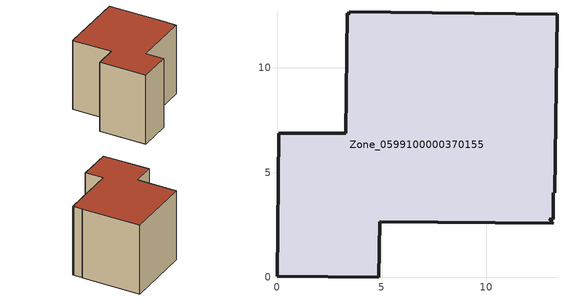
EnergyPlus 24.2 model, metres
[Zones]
Zone_0599100000370155
 floor ground (C_G): 3.49,12.6 3.44,12.67 13.37,12.55 13.26,4.04 13.2,4.04 13.19,2.76 13,2.76 13.19,2.57 4.91,2.64 4.86,0 0,0.05 0.1,6.88 3.28,6.88 3.36,12.6 z0
 wall outside (C_F): 0.1,6.88 0,0.05 4.86,0 4.91,2.64 13.19,2.57 13,2.76 13.19,2.76 13.2,4.04 13.26,4.04 13.37,12.55 3.44,12.67 3.49,12.6 3.36,12.6 3.28,6.88 0.1,6.88 z0:10.44
 roof outside (C_R): 3.44,12.67 3.49,12.6 3.36,12.6 3.28,6.88 0.1,6.88 0,0.05 4.86,0 4.91,2.64 13.19,2.57 13,2.76 13.19,2.76 13.2,4.04 13.26,4.04 13.37,12.55 z10.44
[BUILDING]
Pand.0599100000370155: North Axis=0; Terrain=City; Loads Convergence Tolerance Value=0.04; Temperature Convergence Tolerance Value=0.4; Solar Distribution=FullExterior; Maximum Number of Warmup Days=25; Minimum Number of Warmup Days=1
[Site:Location]
Rotterdam.The.Hague.AP_ZH_NLD Design_Conditions: Latitude=51.96; Longitude=4.45; Time Zone=1; Elevation=-4.5
[SITE:GROUNDTEMPERATURE:BUILDINGSURFACE]
18, 18, 18, 18, 18, 18, 18, 18, 18, 18, 18, 18
[MATERIAL] Thermal Absorptance=0.9; Solar Absorptance=0.7; Visible Absorptance=0.7
Name | Roughness | Thickness | Conductivity | Density | Specific Heat
G.D.1992-2005 | MediumSmooth | 0.15 | 0.06 | 540 | 1210
F.D.1992-2005 | Rough | 0.3 | 0.12 | 1920 | 840
R.D.1992-2005 | MediumRough | 0.2 | 0.08 | 1500 | 1000
[CONSTRUCTION]
C_G: G.D.1992-2005
C_F: F.D.1992-2005
C_R: R.D.1992-2005
[ZONE]
Zone_0599100000370155: Type=1; Multiplier=1; Ceiling Height=Autocalculate; Volume=Autocalculate; Floor Area=autocalculate; Part of Total Floor Area=Yes
[ZONEINFILTRATION:DESIGNFLOWRATE]
Infil_Zone_0599100000370155: Zone or ZoneList or Space or SpaceList=Zone_0599100000370155; Schedule=AlwaysOn; Design Flow Rate Calculation Method=Flow/Area; Flow Rate per Floor Area=0.0021; Constant Term Coefficient=1; Temperature Term Coefficient=0; Velocity Term Coefficient=0; Velocity Squared Term Coefficient=0
[HVACTEMPLATE:ZONE:IDEALLOADSAIRSYSTEM]
Zone_0599100000370155: Maximum Heating Supply Air Temperature=50; Minimum Cooling Supply Air Temperature=13; Maximum Heating Supply Air Humidity Ratio=0.0156; Minimum Cooling Supply Air Humidity Ratio=0.0077; Heating Limit=NoLimit; Cooling Limit=NoLimit; Dehumidification Control Type=ConstantSensibleHeatRatio; Cooling Sensible Heat Ratio=0.7; Dehumidification Setpoint=60; Humidification Control Type=None; Humidification Setpoint=30; Outdoor Air Method=None; Outdoor Air Flow Rate per Person=0.00944; Outdoor Air Flow Rate per Zone Floor Area=0; Outdoor Air Flow Rate per Zone=0; Demand Controlled Ventilation Type=None; Outdoor Air Economizer Type=NoEconomizer; Heat Recovery Type=None; Sensible Heat Recovery Effectiveness=0.7; Latent Heat Recovery Effectiveness=0.65
[ZONECONTROL:THERMOSTAT]
ThermostatControl_Zone_0599100000370155: Zone or ZoneList=Zone_0599100000370155; Control Type Schedule=DualSetpointControlType; Control 1=Thermostat_Zone_0599100000370155; Temperature Difference Between Cutout And Setpoint=0
[THERMOSTATSETPOINT:DUALSETPOINT]
Thermostat_Zone_0599100000370155: Heating Setpoint Temperature Schedule=HeatingSetpoint_Zone_0599100000370155; Cooling Setpoint Temperature Schedule=CoolingSetpoint_Zone_0599100000370155
[SCHEDULE:COMPACT]
HeatingSetpoint_Zone_0599100000370155: Through: 12/31, For: AllDays, Until: 24:00, 21
CoolingSetpoint_Zone_0599100000370155: Through: 12/31, For: AllDays, Until: 24:00, 24
DualSetpointControlType: Through: 12/31, For: AllDays, Until: 24:00, 4
AlwaysOn: Through: 12/31, For: AllDays, Until: 24:00, 1
